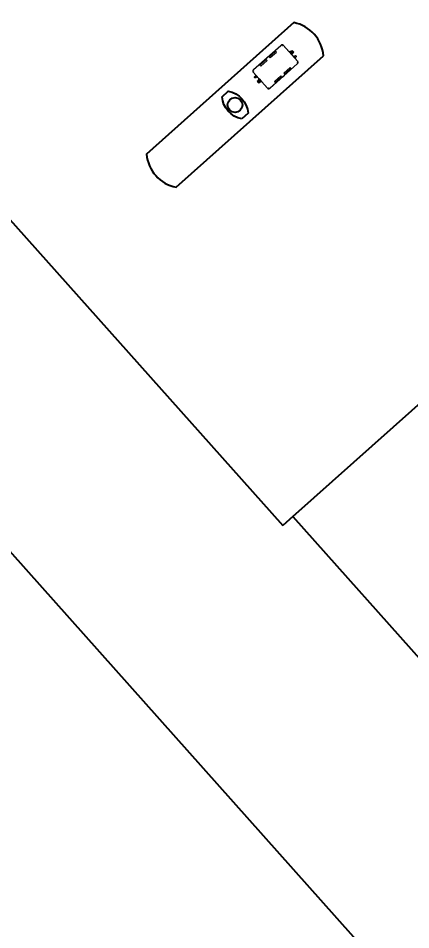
# Model space of a CAD drawing. Header units: millimetres. Extents: x 1111 to 1333, y -447 to -319.
# Drawn here: x 1130.425 to 1131.062, y -441.29 to -439.813 of the extents above; entities that cross this region are included whole.
import ezdxf

# ---------------------------------------------------------------- set-up
doc = ezdxf.new("R2010")
doc.units = ezdxf.units.MM
doc.header["$PDMODE"] = 35
doc.linetypes.add('HIDDEN', pattern=[0.375, 0.25, -0.125])
for name, color, linetype in [('ARQ-COTAS', 30, 'Continuous'), ('ARQ-ESTRUTURA', 6, 'Continuous'), ('ARQ-PENA-01', 1, 'Continuous'), ('ARQ-PENA-02', 2, 'Continuous'), ('ARQ-PENA-FINA-CINZA', 8, 'Continuous'), ('ARQ-PROJ-01', 1, 'HIDDEN'), ('ARQ-TEXTO3', 3, 'Continuous')]:
    doc.layers.add(name, color=color, linetype=linetype)
doc.styles.add('ROMANS', font='romans')
doc.styles.add('Romans_Anot', font='romans.shx')
doc.dimstyles.new('Escala 1-1000', dxfattribs={"dimscale": 10, "dimtxt": 0.2, "dimasz": 0.15, "dimexe": 0.1, "dimexo": 0.2, "dimgap": 0.15, "dimtad": 1, "dimzin": 4, "dimdsep": 46, "dimtxsty": 'Romans_Anot', "dimblk": 'OBLIQUE', "dimcen": 0.25, "dimclrd": 256, "dimclre": 256, "dimclrt": 2, "dimadec": 0, "dimazin": 0, "dimtfac": 1, "dimtix": 1, "dimtmove": 2, "dimatfit": 3, "dimfxl": 0, "dimlwd": -1, "dimlwe": -1, "dimarcsym": 0})

# ---------------------------------------------------------------- blocks, each defined once
blk = doc.blocks.new('BOMBA SUPERIOR')
at = {"layer": 'ARQ-PENA-FINA-CINZA', "lineweight": 5}
for p, q in [((807.347, 416.101), (807.346, 416.098)), ((807.346, 416.098), (807.346, 416.094)), ((807.346, 416.094), (807.346, 415.654)), ((807.346, 416.083), (807.346, 416.084)), ((807.346, 416.084), (807.348, 416.084)), ((807.347, 416.083), (807.346, 416.083)), ((807.348, 416.105), (807.347, 416.103)), ((807.347, 416.103), (807.347, 416.102)), ((807.347, 416.102), (807.347, 416.101)), ((807.349, 416.108), (807.348, 416.105)), ((807.348, 416.084), (807.348, 415.664)), ((807.35, 416.109), (807.349, 416.108)), ((807.351, 416.11), (807.35, 416.109)), ((807.353, 416.112), (807.351, 416.11)), ((807.354, 416.114), (807.353, 416.112)), ((807.355, 416.115), (807.354, 416.114)), ((807.356, 416.116), (807.355, 416.115)), ((807.358, 416.118), (807.356, 416.116)), ((807.36, 416.119), (807.358, 416.118)), ((807.361, 416.12), (807.36, 416.119)), ((807.361, 416.109), (807.36, 416.107)), ((807.36, 416.107), (807.361, 416.104)), ((807.362, 416.12), (807.361, 416.12)), ((807.363, 416.11), (807.361, 416.109)), ((807.361, 416.106), (807.361, 416.107)), ((807.361, 416.107), (807.363, 416.107)), ((807.361, 416.106), (807.361, 416.107)), ((807.363, 416.106), (807.361, 416.106)), ((807.361, 416.104), (807.363, 416.103)), ((807.364, 416.122), (807.362, 416.12)), ((807.365, 416.109), (807.363, 416.11)), ((807.364, 416.109), (807.363, 416.109)), ((807.363, 416.109), (807.363, 416.109)), ((807.363, 416.107), (807.363, 416.109)), ((807.363, 416.109), (807.364, 416.109)), ((807.363, 416.105), (807.363, 416.106)), ((807.363, 416.105), (807.363, 416.105)), ((807.363, 416.105), (807.364, 416.105)), ((807.364, 416.105), (807.363, 416.105)), ((807.363, 416.103), (807.365, 416.104)), ((807.367, 416.123), (807.364, 416.122)), ((807.364, 416.109), (807.364, 416.109)), ((807.364, 416.109), (807.364, 416.107)), ((807.364, 416.107), (807.365, 416.107)), ((807.365, 416.106), (807.364, 416.106)), ((807.364, 416.106), (807.364, 416.105)), ((807.364, 416.105), (807.364, 416.105)), ((807.367, 416.107), (807.365, 416.109)), ((807.365, 416.104), (807.367, 416.107)), ((807.365, 416.107), (807.365, 416.106)), ((807.365, 416.107), (807.365, 416.106)), ((807.368, 416.123), (807.367, 416.123)), ((807.372, 416.123), (807.368, 416.123)), ((807.375, 416.124), (807.372, 416.123)), ((807.376, 416.124), (807.375, 416.124)), ((807.386, 416.124), (807.376, 416.124)), ((807.386, 416.122), (808.126, 416.122)), ((807.387, 416.124), (808.125, 416.124)), ((807.715, 416.107), (807.543, 416.107)), ((807.543, 416.107), (807.543, 416.084)), ((807.543, 416.084), (807.715, 416.084)), ((807.715, 416.084), (807.715, 416.107)), ((807.742, 416.125), (807.745, 416.128)), ((807.742, 416.124), (807.745, 416.127)), ((807.743, 416.125), (807.742, 416.125)), ((807.742, 416.125), (807.742, 416.124)), ((807.745, 416.128), (807.767, 416.128)), ((807.745, 416.127), (807.767, 416.127)), ((807.767, 416.128), (807.77, 416.125)), ((807.767, 416.127), (807.77, 416.124)), ((807.77, 416.125), (807.769, 416.125)), ((807.77, 416.124), (807.77, 416.125)), ((807.968, 416.107), (807.797, 416.107)), ((807.797, 416.107), (807.797, 416.084)), ((807.797, 416.084), (807.968, 416.084)), ((807.968, 416.084), (807.968, 416.107)), ((808.136, 416.124), (808.126, 416.124)), ((808.137, 416.124), (808.136, 416.124)), ((808.14, 416.123), (808.137, 416.124)), ((808.143, 416.123), (808.14, 416.123)), ((808.144, 416.123), (808.143, 416.123)), ((808.147, 416.122), (808.144, 416.123)), ((808.146, 416.109), (808.145, 416.107)), ((808.145, 416.107), (808.146, 416.104)), ((808.149, 416.11), (808.146, 416.109)), ((808.146, 416.104), (808.149, 416.103)), ((808.15, 416.12), (808.147, 416.122)), ((808.148, 416.107), (808.147, 416.107)), ((808.147, 416.107), (808.147, 416.106)), ((808.147, 416.106), (808.147, 416.107)), ((808.147, 416.106), (808.148, 416.106)), ((808.149, 416.109), (808.148, 416.109)), ((808.148, 416.109), (808.148, 416.109)), ((808.148, 416.109), (808.148, 416.107)), ((808.148, 416.109), (808.149, 416.109)), ((808.148, 416.106), (808.148, 416.105)), ((808.148, 416.105), (808.148, 416.105)), ((808.148, 416.105), (808.149, 416.105)), ((808.149, 416.105), (808.148, 416.105)), ((808.151, 416.109), (808.149, 416.11)), ((808.15, 416.109), (808.149, 416.109)), ((808.149, 416.109), (808.149, 416.107)), ((808.149, 416.107), (808.15, 416.107)), ((808.15, 416.106), (808.149, 416.106)), ((808.149, 416.106), (808.149, 416.105)), ((808.149, 416.105), (808.15, 416.105)), ((808.149, 416.103), (808.151, 416.104)), ((808.151, 416.12), (808.15, 416.12)), ((808.15, 416.106), (808.15, 416.107)), ((808.15, 416.107), (808.15, 416.106)), ((808.152, 416.119), (808.151, 416.12)), ((808.152, 416.107), (808.151, 416.109)), ((808.151, 416.104), (808.152, 416.107)), ((808.154, 416.118), (808.152, 416.119)), ((808.156, 416.116), (808.154, 416.118)), ((808.157, 416.115), (808.156, 416.116)), ((808.158, 416.114), (808.157, 416.115)), ((808.159, 416.112), (808.158, 416.114)), ((808.161, 416.11), (808.159, 416.112)), ((808.162, 416.109), (808.161, 416.11)), ((808.162, 416.108), (808.162, 416.109)), ((808.163, 416.105), (808.162, 416.108)), ((808.164, 416.103), (808.163, 416.105)), ((808.165, 416.102), (808.164, 416.103)), ((808.164, 415.664), (808.164, 416.084)), ((808.164, 416.084), (808.166, 416.084)), ((808.165, 416.101), (808.165, 416.102)), ((808.165, 416.098), (808.165, 416.101)), ((808.165, 416.095), (808.165, 416.098)), ((808.166, 416.094), (808.165, 416.095)), ((808.165, 416.084), (808.165, 416.083)), ((808.165, 416.083), (808.166, 416.083)), ((808.166, 415.654), (808.166, 416.094)), ((807.283, 415.897), (807.282, 415.896)), ((807.282, 415.896), (807.282, 415.852)), ((807.283, 415.895), (807.282, 415.896)), ((807.282, 415.876), (807.283, 415.877)), ((807.282, 415.872), (807.283, 415.87)), ((807.32, 415.895), (807.283, 415.897)), ((807.283, 415.897), (807.283, 415.897)), ((807.32, 415.893), (807.283, 415.895)), ((807.283, 415.895), (807.283, 415.895)), ((807.283, 415.877), (807.283, 415.877)), ((807.283, 415.877), (807.31, 415.877)), ((807.283, 415.87), (807.283, 415.87)), ((807.283, 415.87), (807.31, 415.87)), ((807.295, 415.988), (807.296, 415.994)), ((807.296, 415.982), (807.295, 415.988)), ((807.295, 415.874), (807.295, 415.875)), ((807.295, 415.875), (807.311, 415.875)), ((807.295, 415.873), (807.295, 415.874)), ((807.311, 415.873), (807.295, 415.873)), ((807.295, 415.873), (807.295, 415.873)), ((807.295, 415.873), (807.295, 415.873)), ((807.296, 415.994), (807.3, 415.998)), ((807.3, 415.978), (807.296, 415.982)), ((807.3, 415.998), (807.304, 416.002)), ((807.304, 415.974), (807.3, 415.978)), ((807.304, 416.002), (807.31, 416.003)), ((807.31, 415.973), (807.304, 415.974)), ((807.31, 416.003), (807.327, 416.003)), ((807.327, 415.973), (807.31, 415.973)), ((807.321, 415.88), (807.312, 415.879)), ((807.312, 415.879), (807.312, 415.869)), ((807.312, 415.869), (807.312, 415.879)), ((807.312, 415.878), (807.312, 415.878)), ((807.312, 415.878), (807.312, 415.877)), ((807.312, 415.875), (807.312, 415.874)), ((807.312, 415.873), (807.312, 415.873)), ((807.312, 415.87), (807.312, 415.87)), ((807.312, 415.87), (807.312, 415.869)), ((807.312, 415.869), (807.313, 415.869)), ((807.321, 415.867), (807.312, 415.869)), ((807.321, 415.907), (807.32, 415.906)), ((807.32, 415.906), (807.321, 415.906)), ((807.32, 415.906), (807.32, 415.89)), ((807.32, 415.904), (807.32, 415.903)), ((807.321, 415.903), (807.32, 415.903)), ((807.32, 415.903), (807.321, 415.903)), ((807.321, 415.895), (807.32, 415.895)), ((807.32, 415.895), (807.321, 415.895)), ((807.32, 415.89), (807.321, 415.89)), ((807.321, 415.859), (807.32, 415.859)), ((807.32, 415.859), (807.32, 415.842)), ((807.323, 415.907), (807.321, 415.907)), ((807.321, 415.907), (807.321, 415.907)), ((807.321, 415.903), (807.321, 415.903)), ((807.321, 415.899), (807.322, 415.901)), ((807.321, 415.897), (807.321, 415.899)), ((807.321, 415.892), (807.321, 415.897)), ((807.321, 415.896), (807.321, 415.895)), ((807.321, 415.856), (807.321, 415.892)), ((807.322, 415.907), (807.342, 415.907)), ((807.322, 415.903), (807.323, 415.905)), ((807.322, 415.901), (807.322, 415.903)), ((807.323, 415.905), (807.324, 415.906)), ((807.323, 415.905), (807.323, 415.905)), ((807.324, 415.906), (807.342, 415.906)), ((807.327, 416.013), (807.327, 415.964)), ((807.346, 416.013), (807.327, 416.013)), ((807.327, 415.964), (807.346, 415.964)), ((807.346, 415.91), (807.338, 415.91)), ((807.338, 415.91), (807.338, 415.837)), ((807.343, 415.909), (807.342, 415.908)), ((807.342, 415.908), (807.342, 415.839)), ((807.342, 415.907), (807.342, 415.907)), ((807.342, 415.907), (807.342, 415.907)), ((807.342, 415.906), (807.342, 415.907)), ((807.342, 415.906), (807.342, 415.906)), ((807.344, 415.909), (807.343, 415.909)), ((807.344, 415.839), (807.344, 415.909)), ((807.344, 415.909), (807.346, 415.909)), ((807.346, 415.964), (807.346, 416.013)), ((807.346, 415.822), (807.346, 415.925)), ((807.346, 415.837), (807.346, 415.91)), ((807.346, 415.839), (807.346, 415.909)), ((807.346, 415.909), (807.346, 415.839)), ((808.166, 415.822), (808.166, 415.925)), ((808.166, 415.837), (808.166, 415.91)), ((808.166, 415.91), (808.173, 415.91)), ((808.166, 415.839), (808.166, 415.909)), ((808.166, 415.909), (808.166, 415.839)), ((808.167, 415.909), (808.166, 415.909)), ((808.167, 415.909), (808.168, 415.909)), ((808.167, 415.839), (808.167, 415.909)), ((808.168, 415.909), (808.169, 415.908)), ((808.169, 415.908), (808.169, 415.839)), ((808.17, 415.907), (808.169, 415.907)), ((808.169, 415.906), (808.169, 415.907)), ((808.17, 415.906), (808.169, 415.906)), ((808.19, 415.907), (808.17, 415.907)), ((808.17, 415.907), (808.17, 415.907)), ((808.188, 415.906), (808.17, 415.906)), ((808.173, 415.91), (808.173, 415.837)), ((808.188, 415.907), (808.19, 415.907)), ((808.188, 415.905), (808.188, 415.906)), ((808.189, 415.905), (808.188, 415.905)), ((808.19, 415.903), (808.189, 415.905)), ((808.19, 415.907), (808.191, 415.907)), ((808.19, 415.901), (808.19, 415.903)), ((808.19, 415.899), (808.19, 415.901)), ((808.191, 415.897), (808.19, 415.899)), ((808.191, 415.907), (808.192, 415.906)), ((808.191, 415.903), (808.192, 415.903)), ((808.192, 415.903), (808.191, 415.903)), ((808.191, 415.892), (808.191, 415.897)), ((808.191, 415.896), (808.191, 415.895)), ((808.191, 415.895), (808.192, 415.895)), ((808.191, 415.856), (808.191, 415.892)), ((808.192, 415.89), (808.191, 415.89)), ((808.191, 415.88), (808.199, 415.879)), ((808.191, 415.867), (808.199, 415.869)), ((808.191, 415.859), (808.192, 415.859)), ((808.192, 415.906), (808.192, 415.906)), ((808.192, 415.906), (808.192, 415.89)), ((808.192, 415.904), (808.192, 415.903)), ((808.192, 415.903), (808.192, 415.903)), ((808.192, 415.895), (808.228, 415.897)), ((808.192, 415.893), (808.228, 415.895)), ((808.192, 415.895), (808.192, 415.895)), ((808.192, 415.859), (808.192, 415.842)), ((808.199, 415.879), (808.199, 415.869)), ((808.199, 415.869), (808.199, 415.879)), ((808.2, 415.878), (808.199, 415.877)), ((808.199, 415.877), (808.199, 415.877)), ((808.199, 415.875), (808.2, 415.874)), ((808.2, 415.873), (808.199, 415.873)), ((808.199, 415.873), (808.199, 415.873)), ((808.199, 415.87), (808.199, 415.87)), ((808.199, 415.87), (808.2, 415.87)), ((808.199, 415.869), (808.2, 415.869)), ((808.2, 415.878), (808.2, 415.878)), ((808.216, 415.875), (808.2, 415.875)), ((808.2, 415.873), (808.216, 415.873)), ((808.2, 415.87), (808.2, 415.869)), ((808.228, 415.877), (808.201, 415.877)), ((808.228, 415.87), (808.201, 415.87)), ((808.217, 415.874), (808.216, 415.875)), ((808.216, 415.873), (808.216, 415.873)), ((808.216, 415.873), (808.217, 415.873)), ((808.217, 415.873), (808.217, 415.874)), ((808.228, 415.897), (808.229, 415.897)), ((808.228, 415.895), (808.229, 415.895)), ((808.229, 415.877), (808.228, 415.877)), ((808.229, 415.87), (808.228, 415.87)), ((808.229, 415.897), (808.23, 415.896)), ((808.229, 415.895), (808.23, 415.896)), ((808.23, 415.876), (808.229, 415.877)), ((808.23, 415.872), (808.229, 415.87)), ((808.23, 415.896), (808.23, 415.852)), ((807.282, 415.852), (807.283, 415.853)), ((807.282, 415.852), (807.283, 415.851)), ((807.283, 415.853), (807.32, 415.855)), ((807.283, 415.853), (807.283, 415.853)), ((807.283, 415.851), (807.32, 415.852)), ((807.283, 415.851), (807.283, 415.851)), ((807.32, 415.852), (807.32, 415.853)), ((807.32, 415.853), (807.321, 415.853)), ((807.321, 415.852), (807.32, 415.852)), ((807.321, 415.845), (807.32, 415.844)), ((807.32, 415.844), (807.321, 415.844)), ((807.32, 415.842), (807.32, 415.841)), ((807.32, 415.841), (807.321, 415.841)), ((807.321, 415.851), (807.321, 415.856)), ((807.321, 415.848), (807.321, 415.851)), ((807.322, 415.846), (807.321, 415.848)), ((807.321, 415.841), (807.321, 415.84)), ((807.321, 415.84), (807.322, 415.84)), ((807.322, 415.844), (807.322, 415.846)), ((807.323, 415.843), (807.322, 415.844)), ((807.342, 415.84), (807.322, 415.84)), ((807.322, 415.84), (807.323, 415.84)), ((807.323, 415.842), (807.323, 415.843)), ((807.324, 415.842), (807.323, 415.842)), ((807.342, 415.841), (807.324, 415.842)), ((807.338, 415.837), (807.346, 415.837)), ((807.342, 415.841), (807.342, 415.841)), ((807.342, 415.84), (807.342, 415.84)), ((807.342, 415.839), (807.342, 415.839)), ((807.342, 415.839), (807.343, 415.839)), ((807.343, 415.839), (807.344, 415.839)), ((807.344, 415.839), (807.346, 415.839)), ((807.346, 415.839), (807.346, 415.839)), ((808.167, 415.839), (808.166, 415.839)), ((808.166, 415.839), (808.166, 415.839)), ((808.173, 415.837), (808.166, 415.837)), ((808.184, 415.784), (808.166, 415.784)), ((808.166, 415.784), (808.166, 415.734)), ((808.166, 415.734), (808.184, 415.734)), ((808.168, 415.839), (808.167, 415.839)), ((808.169, 415.839), (808.168, 415.839)), ((808.169, 415.841), (808.17, 415.841)), ((808.169, 415.84), (808.17, 415.84)), ((808.169, 415.839), (808.169, 415.839)), ((808.17, 415.841), (808.188, 415.842)), ((808.17, 415.84), (808.19, 415.84)), ((808.184, 415.734), (808.184, 415.784)), ((808.184, 415.774), (808.201, 415.774)), ((808.201, 415.745), (808.184, 415.745)), ((808.188, 415.842), (808.189, 415.843)), ((808.188, 415.842), (808.188, 415.842)), ((808.19, 415.84), (808.188, 415.84)), ((808.189, 415.844), (808.19, 415.846)), ((808.189, 415.843), (808.189, 415.844)), ((808.19, 415.848), (808.191, 415.851)), ((808.19, 415.846), (808.19, 415.848)), ((808.191, 415.841), (808.19, 415.84)), ((808.19, 415.84), (808.19, 415.84)), ((808.191, 415.851), (808.191, 415.856)), ((808.191, 415.852), (808.192, 415.852)), ((808.191, 415.845), (808.192, 415.844)), ((808.192, 415.841), (808.191, 415.841)), ((808.228, 415.853), (808.192, 415.855)), ((808.192, 415.852), (808.192, 415.853)), ((808.192, 415.853), (808.192, 415.853)), ((808.192, 415.852), (808.228, 415.851)), ((808.192, 415.844), (808.192, 415.844)), ((808.192, 415.842), (808.192, 415.841)), ((808.201, 415.774), (808.207, 415.773)), ((808.207, 415.746), (808.201, 415.745)), ((808.207, 415.773), (808.212, 415.77)), ((808.212, 415.749), (808.207, 415.746)), ((808.212, 415.77), (808.215, 415.765)), ((808.215, 415.754), (808.212, 415.749)), ((808.215, 415.765), (808.216, 415.76)), ((808.216, 415.76), (808.215, 415.754)), ((808.229, 415.853), (808.228, 415.853)), ((808.228, 415.851), (808.229, 415.851)), ((808.23, 415.852), (808.229, 415.853)), ((808.229, 415.851), (808.23, 415.852)), ((807.346, 415.664), (807.346, 415.665)), ((807.346, 415.665), (807.347, 415.665)), ((807.348, 415.664), (807.346, 415.664)), ((807.346, 415.654), (807.346, 415.651)), ((807.346, 415.651), (807.347, 415.647)), ((807.347, 415.647), (807.347, 415.646)), ((807.347, 415.646), (807.348, 415.642)), ((807.348, 415.642), (807.35, 415.639)), ((807.35, 415.639), (807.351, 415.638)), ((807.351, 415.638), (807.353, 415.634)), ((807.353, 415.634), (807.355, 415.632)), ((807.355, 415.632), (807.357, 415.631)), ((807.358, 415.643), (807.357, 415.641)), ((807.357, 415.641), (807.358, 415.639)), ((807.357, 415.631), (807.36, 415.628)), ((807.36, 415.645), (807.358, 415.641)), ((807.36, 415.645), (807.358, 415.643)), ((807.358, 415.641), (807.36, 415.637)), ((807.358, 415.639), (807.36, 415.637)), ((807.361, 415.646), (807.36, 415.645)), ((807.363, 415.646), (807.36, 415.645)), ((807.361, 415.643), (807.36, 415.641)), ((807.36, 415.641), (807.361, 415.638)), ((807.36, 415.637), (807.361, 415.636)), ((807.36, 415.637), (807.363, 415.635)), ((807.36, 415.628), (807.361, 415.627)), ((807.363, 415.646), (807.361, 415.646)), ((807.363, 415.645), (807.361, 415.643)), ((807.361, 415.64), (807.361, 415.641)), ((807.361, 415.641), (807.363, 415.641)), ((807.361, 415.64), (807.361, 415.641)), ((807.363, 415.64), (807.361, 415.64)), ((807.361, 415.638), (807.363, 415.637)), ((807.361, 415.636), (807.363, 415.635)), ((807.361, 415.627), (807.364, 415.626)), ((807.367, 415.645), (807.363, 415.646)), ((807.367, 415.645), (807.363, 415.646)), ((807.365, 415.643), (807.363, 415.645)), ((807.363, 415.641), (807.363, 415.643)), ((807.363, 415.643), (807.364, 415.643)), ((807.364, 415.642), (807.363, 415.642)), ((807.363, 415.642), (807.363, 415.642)), ((807.363, 415.639), (807.363, 415.64)), ((807.363, 415.639), (807.363, 415.639)), ((807.363, 415.639), (807.364, 415.639)), ((807.364, 415.639), (807.363, 415.639)), ((807.363, 415.637), (807.365, 415.638)), ((807.363, 415.635), (807.367, 415.637)), ((807.363, 415.635), (807.367, 415.637)), ((807.364, 415.643), (807.364, 415.641)), ((807.364, 415.642), (807.364, 415.642)), ((807.364, 415.641), (807.365, 415.641)), ((807.365, 415.64), (807.364, 415.64)), ((807.364, 415.64), (807.364, 415.639)), ((807.364, 415.639), (807.364, 415.639)), ((807.364, 415.626), (807.368, 415.625)), ((807.367, 415.641), (807.365, 415.643)), ((807.365, 415.638), (807.367, 415.641)), ((807.365, 415.641), (807.365, 415.64)), ((807.365, 415.641), (807.365, 415.64)), ((807.368, 415.641), (807.367, 415.645)), ((807.368, 415.643), (807.367, 415.645)), ((807.367, 415.637), (807.368, 415.641)), ((807.367, 415.637), (807.368, 415.639)), ((807.369, 415.641), (807.368, 415.643)), ((807.368, 415.639), (807.369, 415.641)), ((807.368, 415.625), (807.369, 415.625)), ((807.369, 415.625), (807.374, 415.624)), ((807.374, 415.624), (807.376, 415.624)), ((807.376, 415.624), (807.386, 415.624)), ((807.386, 415.624), (807.386, 415.626)), ((807.386, 415.626), (808.126, 415.626)), ((807.386, 415.624), (807.387, 415.624)), ((807.387, 415.624), (807.386, 415.624)), ((808.125, 415.624), (807.387, 415.624)), ((807.387, 415.624), (807.388, 415.624)), ((807.716, 415.663), (807.544, 415.663)), ((807.544, 415.663), (807.544, 415.64)), ((807.544, 415.64), (807.716, 415.64)), ((807.716, 415.64), (807.716, 415.663)), ((807.742, 415.623), (807.742, 415.624)), ((807.742, 415.624), (807.745, 415.62)), ((807.745, 415.619), (807.742, 415.623)), ((807.742, 415.623), (807.743, 415.623)), ((807.745, 415.62), (807.767, 415.62)), ((807.767, 415.619), (807.745, 415.619)), ((807.767, 415.62), (807.77, 415.624)), ((807.77, 415.623), (807.767, 415.619)), ((807.77, 415.623), (807.769, 415.623)), ((807.77, 415.624), (807.77, 415.623)), ((807.968, 415.663), (807.796, 415.663)), ((807.796, 415.663), (807.796, 415.64)), ((807.796, 415.64), (807.968, 415.64)), ((807.968, 415.64), (807.968, 415.663)), ((808.125, 415.624), (808.125, 415.624)), ((808.125, 415.624), (808.136, 415.624)), ((808.126, 415.624), (808.125, 415.624)), ((808.126, 415.626), (808.126, 415.624)), ((808.136, 415.624), (808.138, 415.624)), ((808.138, 415.624), (808.142, 415.625)), ((808.142, 415.625), (808.144, 415.625)), ((808.145, 415.645), (808.143, 415.641)), ((808.145, 415.645), (808.143, 415.643)), ((808.143, 415.643), (808.143, 415.641)), ((808.143, 415.641), (808.145, 415.637)), ((808.143, 415.641), (808.143, 415.639)), ((808.143, 415.639), (808.145, 415.637)), ((808.147, 415.646), (808.144, 415.646)), ((808.144, 415.646), (808.144, 415.641)), ((808.144, 415.641), (808.147, 415.641)), ((808.144, 415.625), (808.147, 415.626)), ((808.146, 415.646), (808.145, 415.645)), ((808.149, 415.646), (808.145, 415.645)), ((808.146, 415.643), (808.145, 415.641)), ((808.145, 415.641), (808.146, 415.638)), ((808.145, 415.637), (808.146, 415.636)), ((808.145, 415.637), (808.149, 415.635)), ((808.149, 415.646), (808.146, 415.646)), ((808.149, 415.645), (808.146, 415.643)), ((808.146, 415.638), (808.149, 415.637)), ((808.146, 415.636), (808.149, 415.635)), ((808.147, 415.641), (808.147, 415.646)), ((808.147, 415.641), (808.147, 415.64)), ((808.147, 415.64), (808.147, 415.641)), ((808.147, 415.641), (808.148, 415.641)), ((808.147, 415.64), (808.148, 415.64)), ((808.147, 415.626), (808.15, 415.627)), ((808.148, 415.641), (808.148, 415.643)), ((808.148, 415.643), (808.149, 415.643)), ((808.149, 415.642), (808.148, 415.642)), ((808.148, 415.642), (808.148, 415.642)), ((808.148, 415.64), (808.148, 415.639)), ((808.148, 415.639), (808.148, 415.639)), ((808.148, 415.639), (808.149, 415.639)), ((808.149, 415.639), (808.148, 415.639)), ((808.152, 415.645), (808.149, 415.646)), ((808.152, 415.645), (808.149, 415.646)), ((808.151, 415.643), (808.149, 415.645)), ((808.149, 415.643), (808.149, 415.641)), ((808.15, 415.642), (808.149, 415.642)), ((808.149, 415.641), (808.15, 415.641)), ((808.15, 415.64), (808.149, 415.64)), ((808.149, 415.64), (808.149, 415.639)), ((808.149, 415.639), (808.15, 415.639)), ((808.149, 415.637), (808.151, 415.638)), ((808.149, 415.635), (808.152, 415.637)), ((808.149, 415.635), (808.152, 415.637)), ((808.15, 415.64), (808.15, 415.641)), ((808.15, 415.641), (808.15, 415.64)), ((808.15, 415.627), (808.152, 415.628)), ((808.152, 415.641), (808.151, 415.643)), ((808.151, 415.638), (808.152, 415.641)), ((808.154, 415.641), (808.152, 415.645)), ((808.154, 415.643), (808.152, 415.645)), ((808.152, 415.637), (808.154, 415.641)), ((808.152, 415.637), (808.154, 415.639)), ((808.152, 415.628), (808.155, 415.631)), ((808.154, 415.641), (808.154, 415.643)), ((808.154, 415.639), (808.154, 415.641)), ((808.155, 415.631), (808.157, 415.632)), ((808.157, 415.632), (808.158, 415.634)), ((808.158, 415.634), (808.161, 415.638)), ((808.161, 415.638), (808.162, 415.639)), ((808.162, 415.639), (808.163, 415.642)), ((808.163, 415.642), (808.165, 415.646)), ((808.166, 415.664), (808.164, 415.664)), ((808.166, 415.665), (808.165, 415.665)), ((808.165, 415.665), (808.165, 415.664)), ((808.165, 415.651), (808.166, 415.654)), ((808.165, 415.647), (808.165, 415.651)), ((808.165, 415.646), (808.165, 415.647))]:
    blk.add_line(p, q, dxfattribs=at)
for centre, radius in [((807.363, 416.107), 0.00513), ((807.363, 416.107), 0.00546), ((808.148, 416.107), 0.00513), ((808.149, 416.107), 0.00546)]:
    blk.add_circle(centre, radius, dxfattribs=at)
blk = doc.blocks.new('_Oblique')
at = {"color": 0, "linetype": 'ByBlock', "lineweight": -2}
blk.add_line((-0.5, -0.5), (0.5, 0.5), dxfattribs=at)
blk = doc.blocks.new('*D294')
at = {"layer": 'ARQ-COTAS', "transparency": 16777216}
for p, q in [((49.294, -15.463), (46.704, -17.773)), ((75.941, -49.048), (47.451, -17.108)), ((77.989, -47.22), (75.195, -49.713))]:
    blk.add_line(p, q, dxfattribs=at)
at = {"layer": 'DEFPOINTS', "color": 0, "transparency": 16777216}
for p in [(50.787, -14.132), (47.451, -17.108), (79.482, -45.889)]:
    blk.add_point(p, dxfattribs=at)
at = {"layer": 'ARQ-COTAS', "transparency": 16777216, "xscale": 1.5, "yscale": 1.5, "zscale": 1.5}
for p, rotation in [((47.451, -17.108), 131.7326999221183), ((75.941, -49.048), 311.7326999221183)]:
    blk.add_blockref('_Oblique', p, dxfattribs=dict(at, rotation=rotation))
at = {"layer": 'ARQ-COTAS', "color": 2, "transparency": 16777216, "insert": (63.561, -31.413), "char_height": 2, "attachment_point": 5, "rotation": 311.7327, "style": 'Romans_Anot'}
blk.add_mtext('42.80', dxfattribs=at)
blk = doc.blocks.new('1')
at = {"layer": 'ARQ-ESTRUTURA', "color": 8}
blk.add_lwpolyline([(71.258, -29.775, -0.333333), (70.858, -29.327), (70.986, -29.212, -0.333333), (71.386, -29.66)], format="xyb", close=True, dxfattribs=at)
blk.add_circle((71.122, -29.494), 0.15, dxfattribs=at)
blk.add_circle((71.122, -29.494), 0.15, dxfattribs=at)
at = {"layer": 'ARQ-PENA-01', "color": 8}
blk.add_line((50.787, -14.132), (72.088, -38.012), dxfattribs=at)
at = {"layer": 'ARQ-PENA-02', "color": 8}
for q in [(86.808, -24.882), (79.482, -45.889)]:
    blk.add_line((72.293, -37.829), q, dxfattribs=at)
blk.add_lwpolyline([(72.914, -28.498, 0.333333), (72.315, -27.826), (69.33, -30.489, 0.333333), (69.929, -31.161)], format="xyb", close=True, dxfattribs=at)
at = {"layer": 'ARQ-PROJ-01', "color": 8, "ltscale": 1.5}
blk.add_line((72.293, -37.829), (72.088, -38.012), dxfattribs=at)
at = {"color": 8, "rotation": 41.73269995827509}
blk.add_blockref('BOMBA SUPERIOR', (-254.025, -876.757), dxfattribs=at)
at = {"layer": 'ARQ-TEXTO3', "insert": (82.6, -14.352), "char_height": 2.6325, "width": 50.04383, "attachment_point": 5, "rotation": 311.7327, "style": 'ROMANS'}
blk.add_mtext('POSTO DE COMBUSTÍVEIS', dxfattribs=at)
at = {"layer": 'ARQ-COTAS'}
dim = blk.add_linear_dim(base=(47.451, -17.108), p1=(79.482, -45.889), p2=(50.787, -14.132), angle=131.7327, dimstyle='Escala 1-1000', dxfattribs=at)
dim.commit()
dim.dimension.update_dxf_attribs({"geometry": '*D294', "text_midpoint": (63.561, -31.413)})

msp = doc.modelspace()

# ---------------------------------------------------------------- block references
at = {"xscale": 0.08, "yscale": 0.08, "zscale": 0.08}
msp.add_blockref('1', (1125.0871, -437.5943), dxfattribs=at)

doc.saveas('drawing.dxf')
